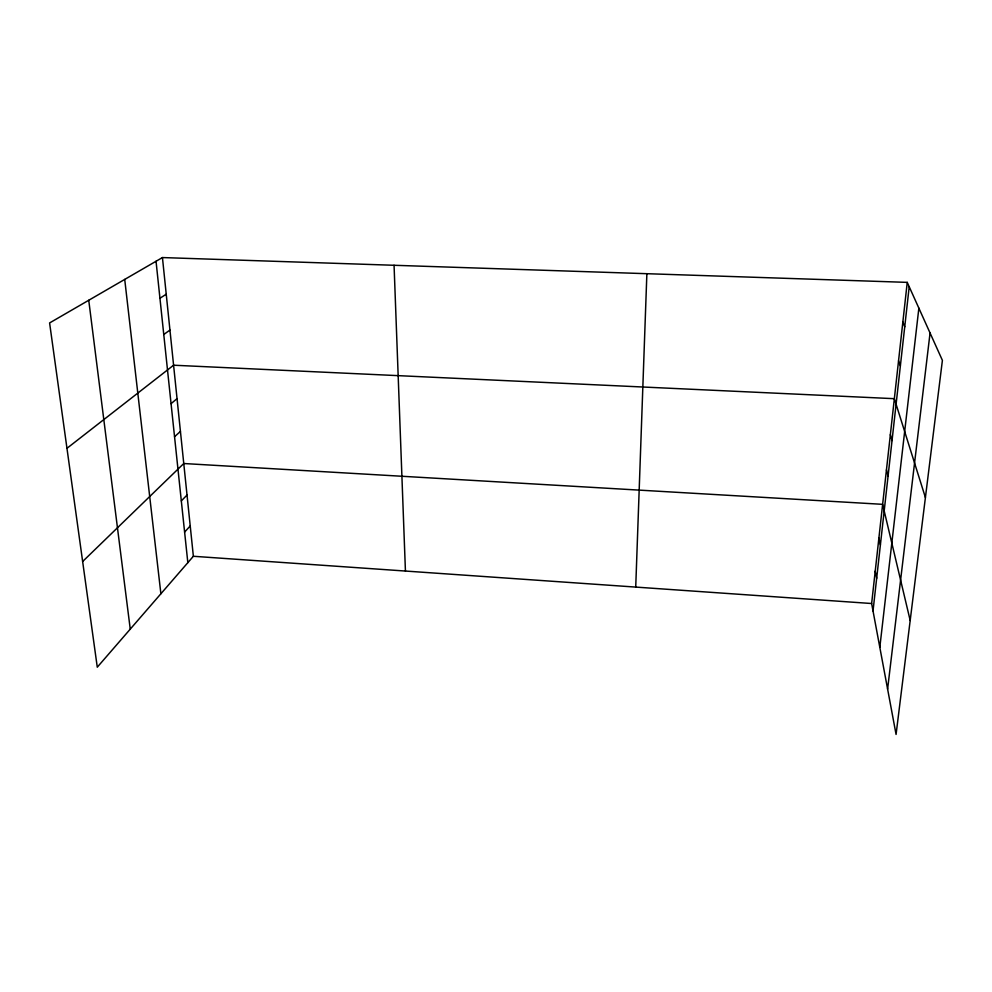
<?xml version="1.0" encoding="UTF-8"?>
<svg xmlns="http://www.w3.org/2000/svg" width="992" height="992" viewBox="0 0 992 992"><rect width="100%" height="100%" fill="white"/><g stroke="black" fill="none" stroke-linecap="round" stroke-linejoin="round"><path stroke-width="1.49" d="M635.723 587.09L646.871 273.705M907.246 282.373L942.4 360.356L896.074 734.44L871.633 603.52L907.246 282.373L162.44 257.56L49.6 322.946L97.278 667.194L193.366 556.276L162.44 257.56M873.022 610.96L909.205 286.725M879.817 647.342L918.865 308.14M887.604 689.08L930.062 332.99M184.611 532.084L190.228 525.946M181.313 500.923L187.029 495.033M82.646 561.509L183.768 463.524L882.632 504.333L910.185 620.484M174.542 436.728L180.445 431.396M171.058 403.682L177.047 398.635M66.96 448.31L173.588 365.217L894.35 398.685L925.412 497.55M163.767 334.49L169.954 330.076M159.948 298.27L166.234 294.202M193.366 556.276L871.633 603.52M902.856 322.028L904.741 326.802M898.554 360.79L900.364 365.961M890.357 434.657L892.044 440.56M886.451 469.873L888.076 476.11M878.887 538.086L880.388 544.955M875.229 571.144L876.668 578.299M88.747 300.266L130.25 629.126M124.719 279.422L160.89 593.762M156.042 261.268L187.835 562.662M394.06 265.273L405.43 571.045"/></g></svg>
